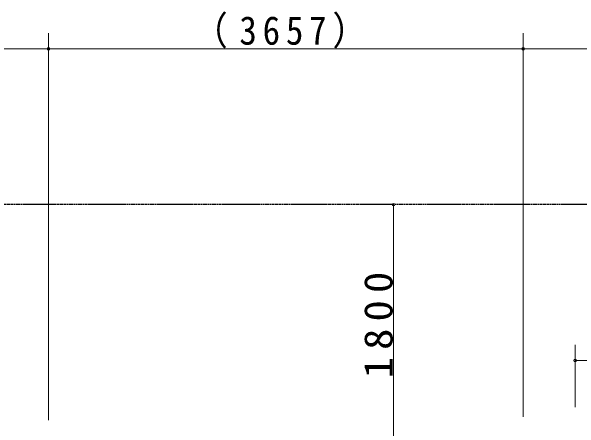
# Model space of a CAD drawing. Units: millimetres at full size, with parts at other scales. Extents: x -15630 to 0, y -2472 to 10680.
# Drawn here: x -3076 to -1617, y 2917 to 3988 of the extents above; entities that cross this region are included whole.
import ezdxf

# ---------------------------------------------------------------- set-up
doc = ezdxf.new("R2010")
doc.units = ezdxf.units.MM
doc.linetypes.add('USER3', pattern=[8, 3, -1, 1, -1, 1, -1])
doc.layers.add('線', color=2, linetype='Continuous', lineweight=25)
doc.layers.add('補助', color=2, linetype='Continuous', lineweight=13)
doc.styles.add('ＭＳ ゴシック', font='')
doc.styles.get('ＭＳ ゴシック').set_extended_font_data('MS Gothic')

# ---------------------------------------------------------------- blocks, each defined once
blk = doc.blocks.new('dimension_origin')
at = {"color": 0, "linetype": 'Continuous', "lineweight": -2}
blk.add_circle((0, 0), 1.25, dxfattribs=at)

msp = doc.modelspace()

# ---------------------------------------------------------------- linework, layer by layer
at = {"layer": '線', "linetype": 'USER3'}
msp.add_line((-1361.486, 3492.284), (-3371.789, 3492.284), dxfattribs=at)
at = {"layer": '補助'}
for p, q in [((-2980.356, 2938.951), (-2980.356, 3932.284)), ((-2980.356, 2938.951), (-2980.356, 3932.284)), ((-1761.486, 2947.284), (-1761.486, 3932.284)), ((-1761.486, 2947.284), (-1761.486, 3932.284)), ((-3705.123, 3892.284), (-2980.356, 3892.284)), ((-2980.356, 3892.284), (-1761.486, 3892.284)), ((-1761.486, 3892.284), (-1028.153, 3892.284)), ((-2094.82, 2892.284), (-2094.82, 3492.284)), ((-1628.153, 2972.284), (-1628.153, 3132.284)), ((-1628.153, 3092.284), (-1028.153, 3092.284))]:
    msp.add_line(p, q, dxfattribs=at)

# ---------------------------------------------------------------- block references
at = {"layer": '補助', "xscale": 2.67, "yscale": 2.67}
for p in [(-2980.356, 3892.284), (-1761.486, 3892.284), (-1628.153, 3092.284)]:
    msp.add_blockref('dimension_origin', p, dxfattribs=at)
for p, rotation in [((-2980.356, 3892.284), 180), ((-1761.486, 3892.284), 180), ((-2094.82, 3492.284), 270)]:
    msp.add_blockref('dimension_origin', p, dxfattribs=dict(at, rotation=rotation))

# ---------------------------------------------------------------- texts
at = {"layer": '補助', "insert": (-2370.921, 3893.284), "char_height": 73.31, "attachment_point": 8, "style": 'ＭＳ ゴシック'}
msp.add_mtext('\\T1.33;\\W0.9;（3657）', dxfattribs=at)
at = {"layer": '補助', "insert": (-2095.82, 3192.284), "char_height": 73.31, "attachment_point": 8, "rotation": 90, "style": 'ＭＳ ゴシック'}
msp.add_mtext('\\T1.33;\\W1.1;1800', dxfattribs=at)

doc.saveas('drawing.dxf')
